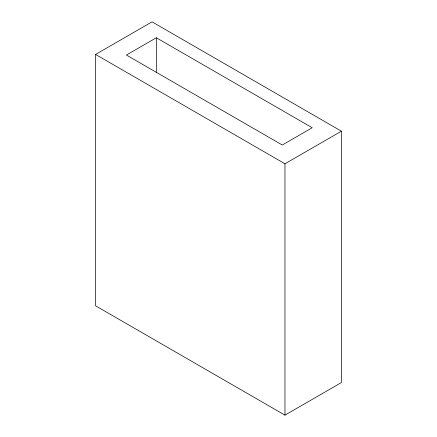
<?xml version="1.0" encoding="UTF-8"?>
<svg xmlns="http://www.w3.org/2000/svg" width="437" height="437" viewBox="0 0 437 437"><rect width="100%" height="100%" fill="white"/><g stroke="black" fill="none" stroke-linecap="round" stroke-linejoin="round"><path stroke-width="0.66" d="M95.583 54.445L152.038 21.85L341.417 131.187L341.417 382.555L284.962 415.15L95.583 305.813L95.583 54.445L284.962 163.782L341.417 131.187M156.342 37.757L126.408 55.04L282.269 145.024L312.209 127.741L156.342 37.757L156.342 72.542M284.962 163.782L284.962 415.15"/></g></svg>
